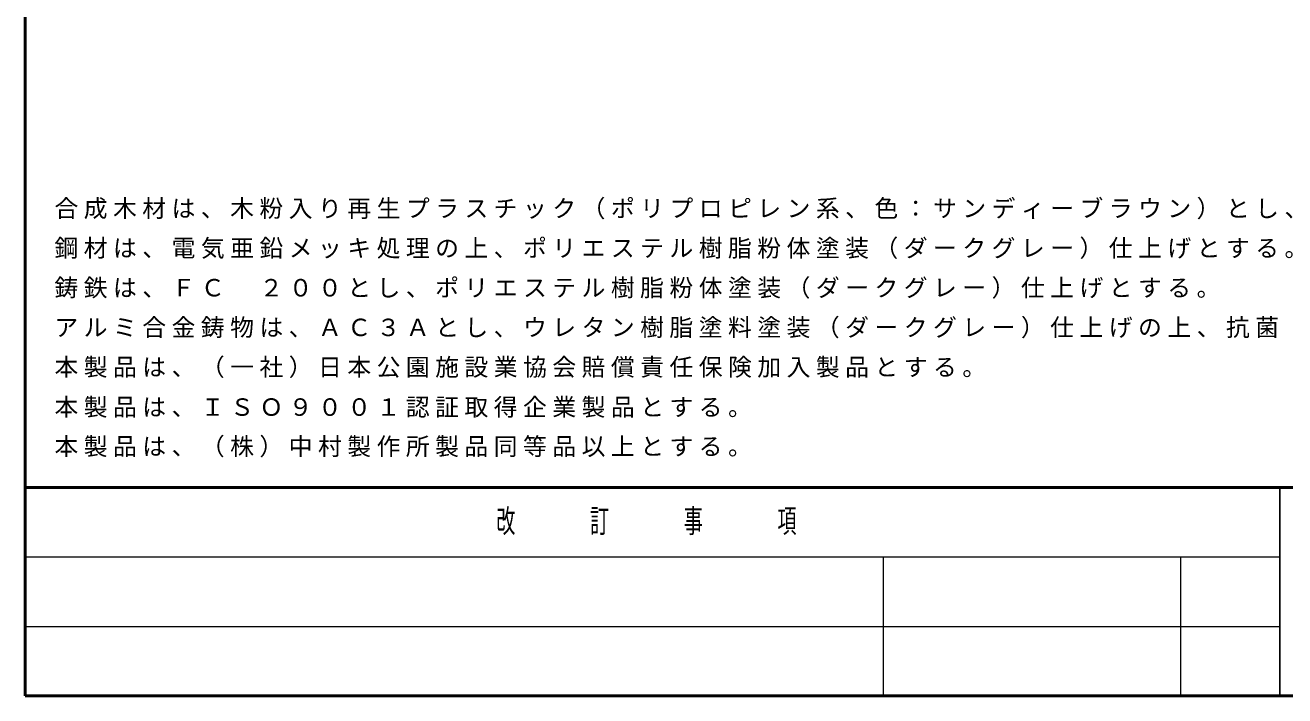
# Model space of a CAD drawing. Units: millimetres on the paper, scale 1:20. Extents: x -365 to 9, y -38 to 257.
# Drawn here: x -365 to -238, y 0 to 67.6 of the extents above; entities that cross this region are included whole.
import ezdxf

# ---------------------------------------------------------------- set-up
doc = ezdxf.new("R2010")
doc.units = ezdxf.units.MM
doc.layers.add('LY_1', color=7, linetype='Continuous', lineweight=25)
doc.layers.add('LY_2', color=7, linetype='Continuous', lineweight=13)
doc.styles.add('ＭＳ ゴシック', font='')
doc.styles.get('ＭＳ ゴシック').set_extended_font_data('MS Gothic')

msp = doc.modelspace()

# ---------------------------------------------------------------- linework, layer by layer
at = {"layer": 'LY_2', "lineweight": 50}
for p, q in [((-365, 257), (-365, 0)), ((-365, 21), (0, 21)), ((-365, 0), (0, 0))]:
    msp.add_line(p, q, dxfattribs=at)
at = {"layer": 'LY_2', "color": 211, "lineweight": 25}
msp.add_line((-238.5, 21), (-238.5, 0), dxfattribs=at)
at = {"layer": 'LY_2'}
for p, q in [((-365, 14), (-238.5, 14)), ((-278.5, 14), (-278.5, 0)), ((-248.5, 14), (-248.5, 0)), ((-365, 7), (-238.5, 7))]:
    msp.add_line(p, q, dxfattribs=at)

# ---------------------------------------------------------------- texts
at = {"layer": 'LY_1', "char_height": 1.76, "attachment_point": 7, "style": 'ＭＳ ゴシック'}
for s, insert in [('\\T1.23;合成木材は、木粉入り再生プラスチック（ポリプロピレン系、色：サンディーブラウン）とし、「再生有機系建材認定基準」適合品とする。', (-362.052, 48.036)), ('\\T1.23;鋼材は、電気亜鉛メッキ処理の上、ポリエステル樹脂粉体塗装（ダークグレー）仕上げとする。', (-362.052, 44.036)), ('\\T1.23;鋳鉄は、ＦＣ\u3000２００とし、ポリエステル樹脂粉体塗装（ダークグレー）仕上げとする。', (-362.052, 40.036)), ('\\T1.23;アルミ合金鋳物は、ＡＣ３Ａとし、ウレタン樹脂塗料塗装（ダークグレー）仕上げの上、抗菌・抗ウイルスコーティングとする。', (-362.052, 36.036)), ('\\T1.23;本製品は、（一社）日本公園施設業協会賠償責任保険加入製品とする。', (-362.052, 32.036)), ('\\T1.23;本製品は、ＩＳＯ９００１認証取得企業製品とする。', (-362.052, 28.036)), ('\\T1.23;本製品は、（株）中村製作所製品同等品以上とする。', (-362.052, 24.036))]:
    msp.add_mtext(s, dxfattribs=dict(at, insert=insert))
at = {"layer": 'LY_2', "color": 4, "insert": (-301.75, 17.5), "char_height": 2.346, "attachment_point": 5, "style": 'ＭＳ ゴシック'}
msp.add_mtext('\\T1.64;\\W0.6;改\u3000\u3000訂\u3000\u3000事\u3000\u3000項', dxfattribs=at)

doc.saveas('drawing.dxf')
